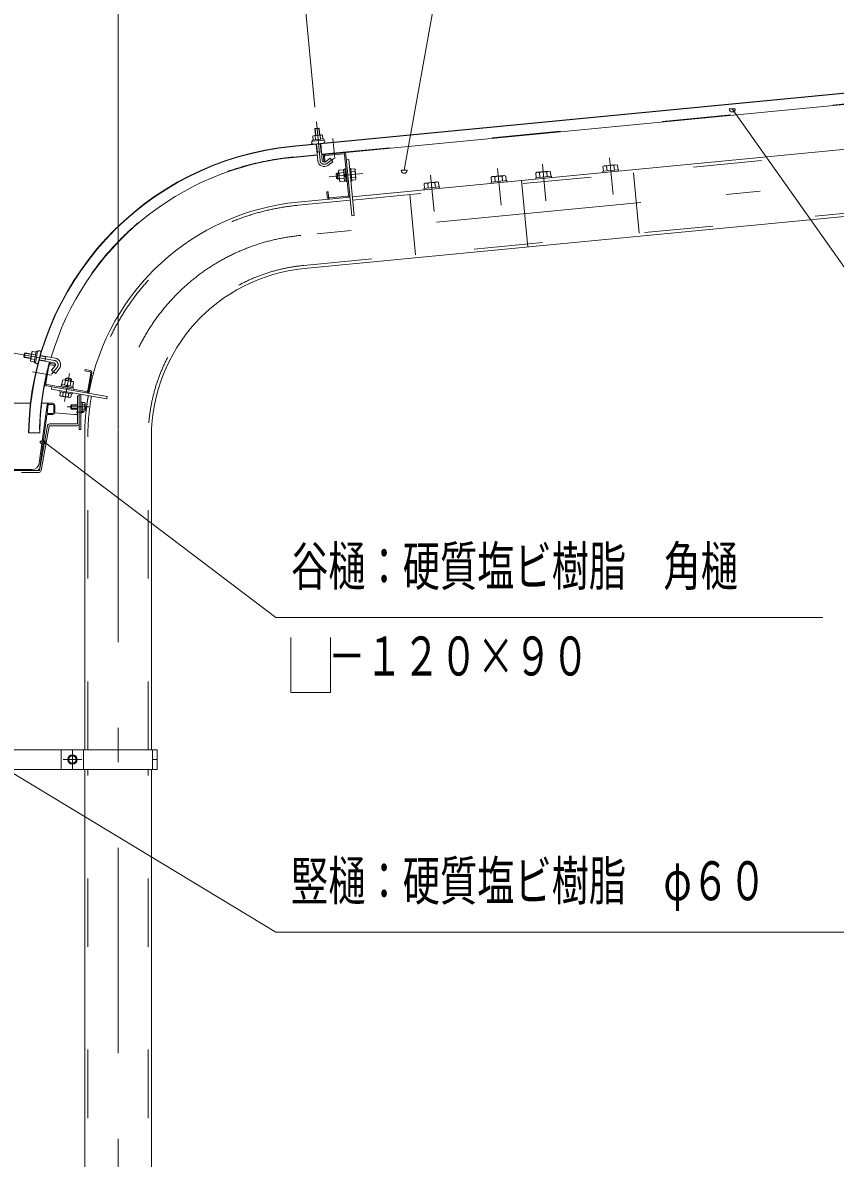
# Model space of a CAD drawing. Units: millimetres, scale not verified. Extents: x -34085 to 34091, y -14700 to 14700.
# Drawn here: x 24048 to 27845, y 5970 to 11276 of the extents above; entities that cross this region are included whole.
import ezdxf
from ezdxf.enums import TextEntityAlignment as Align

# ---------------------------------------------------------------- set-up
doc = ezdxf.new("R2010")
doc.units = ezdxf.units.MM
doc.header["$LTSCALE"] = 80
doc.linetypes.add('USER2', pattern=[10, 4, -6])
doc.linetypes.add('USER3', pattern=[24, 12, -5, 2, -5])
for name, color, linetype, lineweight in [('0-6_2-02BOLD', 7, 'Continuous', 18), ('0-7_2-12HIDDEN', 3, 'USER2', 18), ('0-8_2-22CENTER', 3, 'USER3', 18), ('0-9_2-42THIN', 4, 'Continuous', 18), ('0-A_2-52DIM', 3, 'Continuous', 18)]:
    doc.layers.add(name, color=color, linetype=linetype, lineweight=lineweight)
doc.styles.add('ＭＳ ゴシック', font='')
doc.styles.get('ＭＳ ゴシック').set_extended_font_data('MS Gothic')

msp = doc.modelspace()

# ---------------------------------------------------------------- linework, layer by layer
at = {"layer": '0-6_2-02BOLD'}
for p, q in [((25308.15, 10698.56), (30801.21, 11227.48)), ((30743.2, 11220.14), (25308.33, 10696.82)), ((25445.58, 10659.04), (27950.49, 10900.24)), ((25412.92, 10779.1), (25433.82, 10781.11)), ((25416.91, 10728.71), (25415.18, 10746.56)), ((25437.81, 10748.74), (25439.53, 10730.89)), ((25427.21, 10630.68), (25419.81, 10707.55)), ((25423.43, 10669.97), (25444.33, 10671.99)), ((25440.72, 10709.56), (25448.12, 10632.69)), ((28103.01, 10703.95), (25588.33, 10461.82)), ((25313.19, 10646.3), (25424.67, 10657.03)), ((25546.45, 10663.13), (25464.23, 10655.21)), ((25570.54, 10471.35), (25552.56, 10658.09)), ((25571.56, 10636.01), (25560.42, 10634.94)), ((25518.2, 10573.03), (25520.89, 10545.16)), ((25526.42, 10586.15), (25546.64, 10588.1)), ((25547.89, 10575.02), (25527.68, 10573.07)), ((25553.51, 10589.79), (25546.54, 10589.12)), ((25556.13, 10562.62), (25548.48, 10568.91)), ((25556.8, 10555.64), (25549.16, 10561.94)), ((25582.74, 10578.37), (25599.47, 10579.98)), ((26288.35, 10557.69), (26290.39, 10536.45)), ((26465.24, 10553.29), (26463.19, 10574.53)), ((26497.38, 10577.82), (26499.43, 10556.58)), ((26778.82, 10583.48), (26776.77, 10604.72)), ((26810.97, 10608.01), (26813.01, 10586.77)), ((25530.2, 10546.92), (25550.41, 10548.87)), ((25558.98, 10533), (25564.55, 10533.53)), ((25601.99, 10553.84), (25585.26, 10552.22)), ((25925.55, 10501.32), (25923.5, 10522.56)), ((25940.6, 10524.21), (25942.65, 10502.97)), ((25976.85, 10506.26), (25974.8, 10527.5)), ((25996.33, 10508.14), (25996.99, 10501.17)), ((26236.72, 10531.28), (26237.38, 10524.32)), ((26256.2, 10533.17), (26254.15, 10554.4)), ((26378.48, 10537.9), (26408.37, 10227.49)), ((25577.19, 10460.74), (25333.31, 10437.26)), ((25483.28, 10457.33), (25565.5, 10465.25)), ((24056.91, 9731.1), (24058.95, 9732.52)), ((24108.85, 9724.59), (24091.2, 9727.7)), ((24131.17, 9721.11), (24199.49, 9709.07)), ((24151.33, 9693.57), (24155.42, 9716.84)), ((24087.24, 9705.32), (24104.91, 9702.21)), ((24195.39, 9685.8), (24124.75, 9698.25)), ((24170.41, 9672.5), (24156.16, 9591.69)), ((24200.43, 9673.45), (24176.99, 9677.58)), ((24182.51, 9652.08), (24200.06, 9672.98)), ((24243.88, 9583.34), (24247.41, 9603.34)), ((24361.74, 9645.01), (24338.3, 9649.14)), ((24351.93, 9557.17), (24366.28, 9638.52)), ((24371.81, 9637.54), (24357.45, 9556.2)), ((24160.69, 9585.21), (24345.45, 9552.63)), ((24184.73, 9575.28), (24182.78, 9564.25)), ((24249.93, 9582.28), (24255.6, 9574.16)), ((24262.5, 9572.95), (24256.82, 9581.06)), ((24273.28, 9598.78), (24269.75, 9578.78)), ((24084.42, 9497.82), (23748.28, 9497.82)), ((24189.35, 9497.82), (24137.28, 9497.82)), ((24237.8, 9548.87), (24234.88, 9532.31)), ((24263.68, 9544.31), (24260.75, 9527.75)), ((24280.04, 9541.42), (24281.01, 9546.94)), ((24319.9, 9375.32), (24319.9, 9540.08)), ((24125.8, 9218.44), (24162.08, 9490.23)), ((24167.29, 9489.53), (24162.61, 9454.53)), ((24164.45, 9445.32), (24189.35, 9445.32)), ((24189.35, 9450.57), (24166.08, 9450.57)), ((24170.76, 9492.57), (24189.35, 9492.57)), ((24192.85, 9489.07), (24192.85, 9454.07)), ((24290.05, 9444.7), (24198.03, 9452.98)), ((24198.1, 9454.07), (24198.1, 9489.07)), ((24276.5, 9490.82), (24303.8, 9490.82)), ((24325.49, 9490.42), (24337.73, 9490.42)), ((24337.73, 9470.21), (24325.49, 9470.21)), ((24126.6, 9184.26), (24163.37, 9392.77)), ((24160.98, 9442.28), (24128.37, 9198)), ((24171.29, 9391.37), (24134.53, 9182.87)), ((24302.05, 9400.87), (24173.02, 9400.87)), ((24173.02, 9392.82), (24302.05, 9392.82)), ((24128.03, 9358.78), (24075.52, 9358.78)), ((24337.93, 7878.4), (24337.93, 9341.41)), ((24649.78, 9341.41), (24649.78, 7878.4)), ((24124.88, 9182.82), (23707.82, 9182.82)), ((24091.11, 9188.07), (23741.58, 9188.07)), ((24042.35, 9174.77), (24124.88, 9174.77)), ((24227.32, 7878.4), (24227.32, 7787.41)), ((24332.31, 7787.41), (24332.31, 7878.4)), ((24655.36, 7878.4), (24655.36, 7787.41)), ((24655.36, 7832.91), (24676.71, 7832.91)), ((24337.93, 1357.9), (24337.93, 7787.41)), ((24649.78, 7787.41), (24649.78, 1357.9))]:
    msp.add_line(p, q, dxfattribs=at)
for points in [[(30657.4, 10949.91), (30668.86, 10940.47), (30696.73, 10650.95), (30687.29, 10639.49), (25363.21, 10126.85)], [(25415.88, 10748.4), (25412.92, 10779.1), (25414.5, 10781.01), (25431.91, 10782.69), (25433.82, 10781.11), (25436.78, 10750.41)], [(25450.85, 10731.98), (25449.12, 10749.83), (25445.93, 10751.29), (25406.74, 10747.51), (25403.87, 10745.47), (25405.59, 10727.63)], [(25459.19, 10649.1), (25461.47, 10625.41), (25455.9, 10624.87), (25453.62, 10648.56)], [(25462.6, 10626.11), (25484.81, 10641.94), (25497.01, 10624.85), (25474.79, 10609.01)], [(25558.14, 10658.63), (25585.58, 10373.65), (25596.72, 10374.72), (25571.56, 10636.01)], [(26830.11, 10588.42), (26828.06, 10609.66), (26822.31, 10612.28), (26764.82, 10606.74), (26759.67, 10603.07), (26761.72, 10581.84)], [(25525.17, 10573.7), (25518.2, 10573.03), (25513.48, 10567.3), (25515.16, 10549.88), (25520.89, 10545.16), (25527.86, 10545.83)], [(25528.62, 10537.81), (25524.4, 10581.71), (25526.42, 10586.15)], [(25546.54, 10589.12), (25551.77, 10534.77), (25558.75, 10535.44)], [(25558.98, 10533), (25553.27, 10592.23), (25558.85, 10592.76)], [(25575.57, 10594.38), (25581.14, 10594.91), (25586.85, 10535.68), (25581.28, 10535.15)], [(25586.52, 10539.15), (25603.26, 10540.76), (25605.27, 10545.19), (25601.04, 10589.09), (25598.22, 10593.06), (25581.48, 10591.45)], [(26307.49, 10538.1), (26305.45, 10559.34), (26299.69, 10561.96), (26242.2, 10556.43), (26237.06, 10552.76), (26239.1, 10531.51)], [(26446.42, 10544.44), (26445.75, 10551.41), (26518.91, 10558.46), (26519.58, 10551.49)], [(26516.53, 10558.23), (26514.48, 10579.46), (26508.73, 10582.09), (26451.24, 10576.55), (26446.09, 10572.88), (26448.13, 10551.64)], [(26760, 10574.63), (26759.33, 10581.6), (26832.49, 10588.65), (26833.16, 10581.68)], [(25528.62, 10537.81), (25531.46, 10533.85), (25551.68, 10535.79)], [(25996.33, 10508.14), (25923.16, 10501.09), (25923.83, 10494.12)], [(25923.5, 10522.56), (25928.65, 10526.23), (25986.14, 10531.77), (25991.9, 10529.15), (25993.94, 10507.91)], [(26236.72, 10531.28), (26309.88, 10538.33), (26310.55, 10531.36)], [(25471.59, 10461.83), (25469.32, 10485.51), (25474.89, 10486.05), (25477.18, 10462.37)], [(24056.91, 9731.1), (24053.87, 9713.87), (24055.29, 9711.84), (24085.67, 9706.48)], [(24089.31, 9727.16), (24058.95, 9732.52), (24055.29, 9711.84)], [(24102.93, 9691.01), (24085.27, 9694.13), (24084.07, 9697.43), (24090.91, 9736.21), (24093.17, 9738.9), (24110.83, 9735.79)], [(24177.96, 9683.1), (24201.4, 9678.97), (24200.42, 9673.45)], [(24218.16, 9657.79), (24200.61, 9636.89), (24182.51, 9652.08)], [(24282.69, 9576.5), (24286.22, 9596.5), (24282.49, 9599.63), (24239.05, 9607.29), (24234.47, 9605.63), (24230.95, 9585.62)], [(24246.99, 9605.89), (24248.2, 9612.78), (24275.77, 9607.92), (24274.55, 9601.04)], [(24248.2, 9612.78), (24254.28, 9617.05), (24271.51, 9614), (24275.77, 9607.92)], [(24338.3, 9649.14), (24339.28, 9654.65), (24362.71, 9650.52)], [(24182.78, 9564.25), (24441.05, 9518.71), (24442.99, 9529.75), (24159.72, 9579.69)], [(24280.04, 9541.42), (24221.44, 9551.75), (24222.41, 9557.27)], [(24224.88, 9551.15), (24221.95, 9534.59), (24225.69, 9531.47), (24269.11, 9523.8)], [(24283.93, 9563.48), (24284.9, 9568.99), (24226.31, 9579.33), (24225.33, 9573.81)], [(24228.72, 9578.9), (24229.94, 9585.8), (24283.7, 9576.32), (24282.49, 9569.42)], [(24269.11, 9523.8), (24273.69, 9525.47), (24276.61, 9542.02)], [(24311.85, 9532.82), (24303.8, 9532.82), (24303.8, 9402.62)], [(24319.9, 9375.32), (24311.85, 9375.32), (24311.85, 9541.49)], [(24319.9, 9502.19), (24325.49, 9502.19), (24325.49, 9458.44), (24319.9, 9458.44)], [(24325.49, 9460.11), (24337.73, 9460.11), (24339.5, 9463.17), (24339.5, 9497.47), (24337.73, 9500.53), (24325.49, 9500.53)], [(24303.8, 9469.82), (24276.5, 9469.82), (24273, 9473.32), (24273, 9487.32), (24276.5, 9490.82), (24276.5, 9469.82)], [(23435.12, 7878.4), (24676.71, 7878.4), (24676.71, 7787.41), (23435.12, 7787.41)]]:
    msp.add_lwpolyline(points, dxfattribs=at)
for points in [[(25400.35, 10727.12), (25456.09, 10732.49), (25456.62, 10726.92), (25400.89, 10721.54)], [(24111.74, 9740.97), (24117.25, 9739.99), (24107.53, 9684.85), (24102.02, 9685.82)], [(24262.75, 7822.81), (24262.75, 7843.01), (24280.25, 7853.12), (24297.76, 7843.01), (24297.76, 7822.81), (24280.25, 7812.69)]]:
    msp.add_lwpolyline(points, close=True, dxfattribs=at)
for radius in [21.88, 17.15]:
    msp.add_circle((24280.25, 7832.91), radius, dxfattribs=at)
for centre, radius, start, end in [((25405.04, 10714.91), 7, 95.49939, 275.49939), ((25410.32, 10737.75), 10.06, 61.11575, 121.11575), ((25429.94, 10711.96), 37.62, 77.91205, 113.08797), ((25444.26, 10741.02), 10.06, 69.88426, 129.88426), ((25453.81, 10719.61), 7, 275.5002, 95.5002), ((25438.84, 9341.41), 1363.42, 95.5, 179.26999), ((25438.84, 9341.41), 1361.67, 95.49997, 179.26906), ((25546.98, 10657.56), 11.2, 5.5027, 95.5027), ((25438.84, 9341.41), 1310.92, 95.5, 163.56755), ((25457.26, 10633.58), 30.18, 185.5, 305.5), ((25457.26, 10633.58), 9.19, 185.5, 305.5), ((25464.76, 10649.63), 11.2, 95.49878, 185.49857), ((25464.76, 10649.63), 5.6, 95.49878, 185.4908), ((25546.98, 10657.56), 5.6, 5.5027, 95.5027), ((26820.48, 10598.8), 13.24, 95.5, 135.93115), ((25534.64, 10580.34), 10.07, 185.50095, 226.22777), ((25562.95, 10563.27), 36.61, 164.47554, 206.52635), ((25591.24, 10585.79), 10.07, 324.77412, 5.50095), ((25566.72, 10563.63), 36.61, 344.47554, 26.52635), ((26275.57, 10511.19), 48.23, 74.6357, 116.3643), ((26297.86, 10548.48), 13.24, 95.5, 135.93115), ((26455.6, 10563.66), 13.24, 55.07169, 95.5), ((26484.6, 10531.31), 48.23, 74.6357, 116.3643), ((26506.89, 10568.61), 13.24, 95.5, 135.93115), ((26769.19, 10593.86), 13.24, 55.07169, 95.5), ((26798.19, 10561.5), 48.23, 74.6357, 116.3643), ((25538.42, 10541.12), 10.07, 144.77412, 185.50095), ((25595.03, 10546.57), 10.07, 5.50095, 46.22777), ((25933.02, 10513.35), 13.24, 55.07169, 95.5), ((25962.02, 10481), 48.23, 74.6357, 116.3643), ((25984.32, 10518.29), 13.24, 95.5, 135.93115), ((26246.58, 10543.54), 13.24, 55.07169, 95.5), ((25482.75, 10462.9), 11.2, 185.49792, 275.50047), ((25482.75, 10462.9), 5.6, 185.4908, 275.50047), ((25564.97, 10470.82), 5.6, 275.51155, 5.5027), ((25564.97, 10470.82), 11.2, 275.51155, 5.5027), ((25438.84, 9341.41), 1100.92, 95.49995, 169.34674), ((25438.84, 9341.41), 789.08, 95.49997, 180), ((24124.54, 9710.28), 37.62, 152.40454, 187.58046), ((24100.36, 9731.86), 10.06, 144.37675, 204.37675), ((24124.85, 9735.1), 8.33, 349.98529, 169.98529), ((24194.03, 9678.04), 31.5, 319.99908, 80.00153), ((24094.44, 9698.28), 10.06, 135.60825, 195.60825), ((24113.94, 9687.27), 5.89, 169.99226, 349.99226), ((25438.84, 9341.41), 1310.92, 164.60568, 179.24075), ((24176.01, 9672.07), 5.6, 79.99323, 165.32008), ((24176.01, 9672.07), 11.2, 79.99802, 104.65372), ((24194.03, 9678.04), 7.88, 319.99751, 79.99751), ((24239.62, 9596.97), 10.07, 39.27045, 79.99727), ((24254.41, 9567.41), 36.61, 58.97464, 101.02545), ((24360.77, 9639.49), 5.6, 349.99348, 79.99348), ((24360.77, 9639.49), 11.2, 349.99789, 79.99687), ((24161.66, 9590.72), 11.2, 199.62607, 259.99783), ((24161.66, 9590.72), 5.6, 169.99348, 259.99348), ((24278.42, 9590.13), 10.07, 79.99727, 120.72409), ((24346.42, 9558.15), 11.2, 259.99789, 349.98904), ((24346.42, 9558.15), 5.6, 259.99348, 349.98463), ((24170.76, 9489.07), 8.75, 90, 172.39801), ((24189.35, 9489.07), 8.75, 0, 90), ((24229.75, 9540.96), 10.07, 259.99727, 300.72409), ((24253.76, 9563.68), 36.61, 238.97464, 281.02545), ((24268.54, 9534.12), 10.07, 219.27045, 259.99727), ((25438.84, 9341.41), 1100.92, 169.9299, 180), ((25438.82, 9341.27), 1100.93, 169.92992, 172.2469), ((24164.45, 9441.82), 3.5, 90, 172.39581), ((24166.08, 9454.07), 3.5, 172.39842, 270), ((24170.76, 9489.07), 3.5, 90, 172.39581), ((24189.35, 9489.07), 3.5, 0, 90), ((24189.35, 9454.07), 3.5, 270, 0), ((24189.35, 9454.07), 8.75, 270, 0), ((24295.94, 9496.88), 52.5, 263.55162, 278.60611), ((24295.94, 9496.88), 52.5, 297.14731, 315.54256), ((24331.38, 9495.47), 8.11, 321.46858, 0), ((24309.71, 9480.32), 29.79, 340.1709, 19.83134), ((24331.39, 9465.16), 8.11, 0, 38.54625), ((24295.94, 9496.88), 52.5, 326.06525, 352.24725), ((24173.02, 9391.07), 9.8, 90, 169.99991), ((24173.02, 9391.07), 1.75, 90, 169.99976), ((24302.05, 9402.62), 1.75, 270, 0), ((24302.05, 9402.62), 9.8, 270, 0), ((24091.11, 9223.07), 35, 270, 352.39714), ((24111.03, 9200.32), 17.5, 270, 352.39687), ((24124.88, 9184.57), 1.75, 270, 349.99976), ((24124.88, 9184.57), 9.8, 270, 350.00003)]:
    msp.add_arc(centre, radius, start, end, dxfattribs=at)
at = {"layer": '0-7_2-12HIDDEN'}
for p, q in [((25445.41, 10660.79), (27950.32, 10901.98)), ((25589.75, 10447.18), (28104.41, 10689.32)), ((25424.51, 10658.77), (25313.02, 10648.04)), ((25361.8, 10141.48), (30668.46, 10652.44)), ((26902.47, 10573.58), (26929.55, 10292.43)), ((25857.31, 10472.95), (25884.38, 10191.8)), ((25334.73, 10422.63), (25578.6, 10446.11)), ((24352.63, 7878.4), (24352.63, 9341.41)), ((24635.08, 7878.4), (24635.08, 9341.41)), ((24352.63, 1357.9), (24352.63, 7787.41)), ((24635.08, 1357.9), (24635.08, 7787.41))]:
    msp.add_line(p, q, dxfattribs=at)
for radius, start, end in [(1312.67, 95.5, 163.57619), (1086.22, 95.49997, 169.33789), (803.77, 95.49997, 180), (1312.67, 164.6129, 179.24178), (1086.22, 169.92896, 180)]:
    msp.add_arc((25438.84, 9341.41), radius, start, end, dxfattribs=at)
at = {"layer": '0-8_2-22CENTER'}
for p, q in [((30759.44, 10803.08), (25348.26, 10282.06)), ((25420.3, 10812.01), (25437.66, 10631.69)), ((25498.1, 10734.42), (25507.02, 10641.75)), ((25502.16, 10641.43), (25468.69, 10617.56)), ((26476.63, 10614.16), (26493.07, 10443.44)), ((26790.21, 10644.36), (26806.65, 10473.64)), ((25479.48, 10555.23), (25638, 10570.5)), ((25970.48, 10393.13), (25954.04, 10563.84)), ((26284.04, 10423.32), (26267.59, 10594.03)), ((24197.44, 9697.43), (23998.53, 9732.5)), ((24209.1, 9665.39), (24182.68, 9633.89)), ((24180.4, 9629.36), (24093.18, 9644.74)), ((24243.6, 9506.06), (24266.59, 9636.47)), ((24255.5, 9480.32), (24357, 9480.32)), ((24333.9, 9455.82), (24297.85, 9455.82)), ((24493.85, 9341.41), (24493.85, -1827.1)), ((24280.25, 7876.65), (24280.25, 7789.16)), ((24324, 7832.91), (24236.49, 7832.91))]:
    msp.add_line(p, q, dxfattribs=at)
for centre, radius, start, end in [((25457.26, 10633.58), 19.69, 185.5, 305.5), ((25438.84, 9341.41), 945, 95.49997, 180), ((24194.03, 9678.04), 19.69, 320.00002, 79.99762)]:
    msp.add_arc(centre, radius, start, end, dxfattribs=at)
at = {"layer": '0-9_2-42THIN'}
for p, q in [((25417.62, 10748.56), (25414.5, 10781.01)), ((25431.91, 10782.69), (25435.03, 10750.24)), ((25421.55, 10707.71), (25425.17, 10670.14)), ((25425.17, 10670.14), (25424.05, 10663.47)), ((25442.59, 10671.82), (25438.97, 10709.39)), ((25444.96, 10665.49), (25442.59, 10671.82)), ((25515.05, 10569.2), (25525.5, 10570.21)), ((25527.51, 10549.31), (25517.07, 10548.3)), ((24053.87, 9713.86), (24085.97, 9708.2)), ((24089.01, 9725.43), (24056.91, 9731.1)), ((24130.58, 9719.05), (24155.05, 9714.74)), ((24155.05, 9714.73), (24163.26, 9715.45)), ((24250.43, 9605.28), (24252.26, 9615.63)), ((24272.93, 9611.98), (24271.12, 9601.64)), ((24273.7, 9488.02), (24303.8, 9488.02)), ((24303.8, 9472.62), (24273.7, 9472.62))]:
    msp.add_line(p, q, dxfattribs=at)
msp.add_lwpolyline([(24159.16, 9692.19), (24151.69, 9695.67), (24125.32, 9700.32)], dxfattribs=at)
at = {"layer": '0-A_2-52DIM'}
for p, q in [((24493.84, 12365.45), (24493.84, 9377.93)), ((24493.85, 9377.93), (24493.85, 12365.45)), ((25363.63, 11400.62), (25413.59, 10881.69)), ((27377.95, 10872.44), (27349.95, 10872.44)), ((25844.76, 10586.06), (25816.76, 10586.06)), ((24157.15, 9320.38), (24129.15, 9320.38))]:
    msp.add_line(p, q, dxfattribs=at)
for points in [[(25830.76, 10586.06), (26366.35, 13565.9), (28956.35, 13565.9)], [(27363.95, 10872.44), (28326.34, 9512.9), (32596.34, 9512.9)], [(24143.15, 9320.38), (25231.7, 8496.09), (27786.71, 8496.09)], [(25486.01, 8403.61), (25486.01, 8146.09), (25301.7, 8146.09), (25301.7, 8403.61)], [(28031.71, 7026.1), (25231.7, 7026.1), (23400.3, 8133)]]:
    msp.add_lwpolyline(points, dxfattribs=at)
for centre in [(27363.95, 10872.44), (25830.76, 10586.06), (24143.15, 9320.38)]:
    msp.add_arc(centre, 14, 180, 0, dxfattribs=at)

# ---------------------------------------------------------------- texts
at = {"layer": '0-A_2-52DIM', "color": 7, "style": 'ＭＳ ゴシック', "width": 0.7}
for s, p in [('谷樋：硬質塩ビ樹脂\u3000角樋', (25301.7, 8590.97)), ('\u3000－１２０×９０', (25301.7, 8170.96)), ('竪樋：硬質塩ビ樹脂\u3000φ６０', (25301.71, 7120.97))]:
    msp.add_text(s, height=182.3, dxfattribs=at).set_placement(p, align=Align.BOTTOM_LEFT)

doc.saveas('drawing.dxf')
